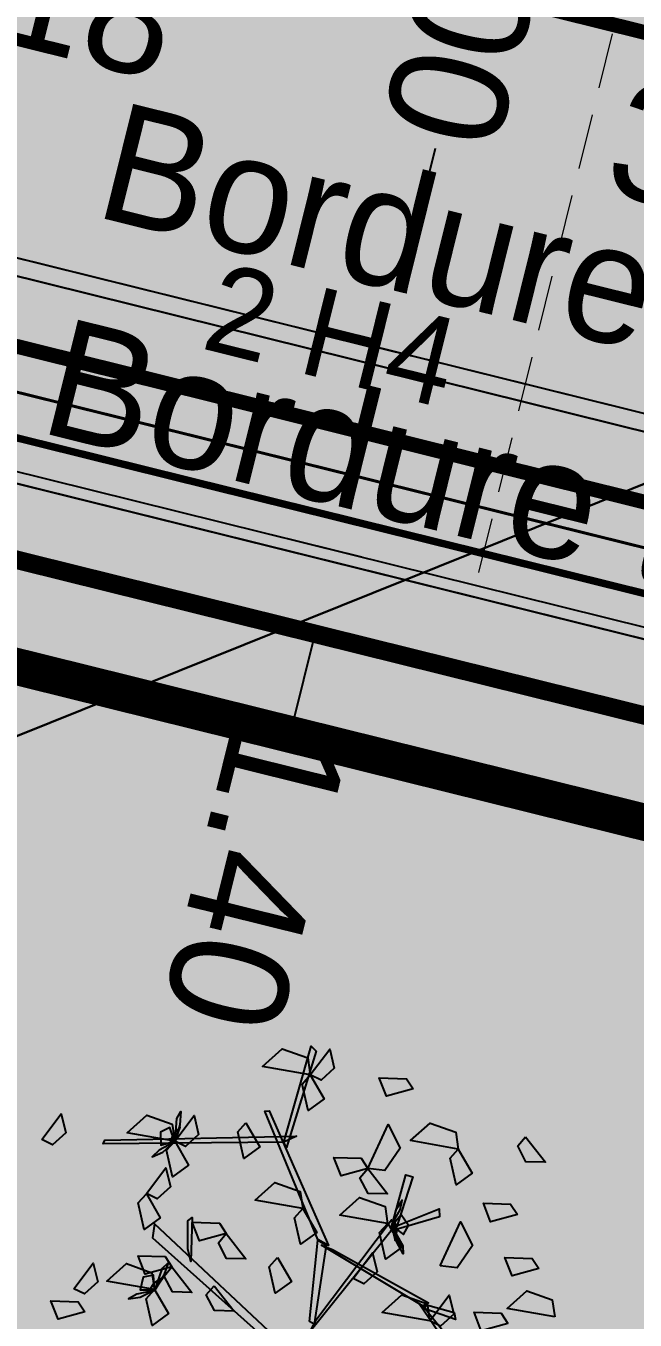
# Model space of a CAD drawing. Header units: metres. Extents: x 1851427 to 1852022, y 5183007 to 5183309.
# Drawn here: x 1851517.72 to 1851521.84, y 5183239.44 to 5183248.18 of the extents above; entities that cross this region are included whole.
import ezdxf
from ezdxf.enums import TextEntityAlignment as Align

# ---------------------------------------------------------------- set-up
doc = ezdxf.new("R2010")
doc.units = ezdxf.units.M
doc.header["$LTSCALE"] = 2.5
doc.header["$PDMODE"] = 35
doc.header["$PDSIZE"] = 0.03
for name, pattern in [('L32', [2.5, 2, -0.1, 0.1, -0.1, 0.1, -0.1]), ('L5', [1.15, 0.8, -0.175, 0, -0.175]), ('L8', [0.225, 0.15, -0.075])]:
    doc.linetypes.add(name, pattern=pattern)
doc.layers.get('0').update_dxf_attribs({"linetype": 'CONTINUOUS', "lineweight": 30})
doc.layers.get('Defpoints').update_dxf_attribs({"linetype": 'CONTINUOUS'})
for name, color, linetype in [('EP 1_Canalisations', 5, 'L32'), ('EU 1_Canalisations', 34, 'L32'), ('PRO_PAR_HAC', 7, 'CONTINUOUS'), ('PRO_PL_AXES_3D', 7, 'CONTINUOUS'), ('PRO_RES_EDF', 1, 'CONTINUOUS'), ('PRO_RES_GDF', 30, 'CONTINUOUS'), ('PRO_RES_TEL', 84, 'CONTINUOUS'), ('PRO_RES_TEL_TXT', 84, 'CONTINUOUS'), ('PRO_VOI_APLAT', 7, 'CONTINUOUS'), ('PRO_VOI_APLAT_CON', 6, 'CONTINUOUS'), ('PRO_VOI_BORDURES', 140, 'CONTINUOUS'), ('PRO_VOI_BORDURES_TXT', 140, 'CONTINUOUS'), ('PRO_VOI_COTATION', 232, 'CONTINUOUS'), ('PRO_VOI_P', 1, 'CONTINUOUS'), ('PRO_VOI_VEG', 81, 'CONTINUOUS'), ('PRO_VOI_Z', 1, 'CONTINUOUS'), ('TN_', 94, 'CONTINUOUS')]:
    doc.layers.add(name, color=color, linetype=linetype)
doc.layers.add('N', color=1, linetype='CONTINUOUS', plot=False)
for name, color, linetype, lineweight in [('PRO_PL_AXES', 193, 'L5', 15), ('PRO_VOI_PENTE', 1, 'CONTINUOUS', 15), ('Z', 7, 'CONTINUOUS', 9)]:
    doc.layers.add(name, color=color, linetype=linetype, lineweight=lineweight)
doc.styles.add('_ECRITURE', font='')
doc.styles.add('Ecriture', font='')
doc.styles.add('SIMPLEX', font='SIMPLEX.SHX', dxfattribs={"oblique": 27})
doc.styles.get("Standard").update_dxf_attribs({"font": 'Arial.ttf'})
doc.styles.get('_ECRITURE').set_extended_font_data('NewsGoth BT')
doc.styles.get('Ecriture').set_extended_font_data('NewsGoth BT')
doc.dimstyles.new('Voirie', dxfattribs={"dimtxt": 0.8, "dimasz": 0.6, "dimexe": 0.18, "dimexo": 0.0625, "dimgap": 0, "dimtad": 0, "dimzin": 0, "dimdsep": 46, "dimtxsty": 'Ecriture', "dimcen": 0.04, "dimclrd": 256, "dimclre": 256, "dimclrt": 256, "dimaunit": 2, "dimadec": 3, "dimazin": 0, "dimtfac": 1, "dimtofl": 0, "dimtmove": 0, "dimatfit": 0, "dimfxl": 1, "dimtolj": 1, "dimtzin": 0, "dimlwd": -1, "dimarcsym": 0})

# ---------------------------------------------------------------- blocks, each defined once
blk = doc.blocks.new('arbre4')
at = {"layer": 'PRO_VOI_VEG', "color": 42, "linetype": 'ByBlock', "lineweight": -2, "extrusion": (-7.94843e-09, -0.83205, 0.5547), "elevation": 0.638, "flags": 128}
blk.add_lwpolyline([(0.349, 8.334), (0.681, 9.969), (0.725, 9.875), (0.371, 8.24), (0.349, 8.334)], close=True, dxfattribs=at)
at = {"layer": 'PRO_VOI_VEG', "linetype": 'ByBlock', "lineweight": -2, "extrusion": (-0.095442, 0.360509, 0.92786), "flags": 128}
for points, elevation in [([(-1.838, -1.958), (-1.43, -2.203), (-1.665, -2.309), (-1.869, -2.134), (-1.838, -1.958)], 6.922), ([(-0.392, -1.794), (0.016, -2.039), (-0.219, -2.145), (-0.423, -1.97), (-0.392, -1.794)], 6.856), ([(-2.954, -0.352), (-2.546, -0.597), (-2.781, -0.703), (-2.985, -0.528), (-2.954, -0.352)], 7.851), ([(-1.347, -0.241), (-0.939, -0.485), (-1.174, -0.592), (-1.378, -0.416), (-1.347, -0.241)], 7.988), ([(-2.075, -0.305), (-1.667, -0.55), (-1.902, -0.656), (-2.106, -0.48), (-2.075, -0.305)], 6.745), ([(0.262, 0.011), (0.67, -0.234), (0.435, -0.34), (0.231, -0.164), (0.262, 0.011)], 7.887), ([(-2.152, 1.573), (-1.744, 1.329), (-1.979, 1.222), (-2.183, 1.398), (-2.152, 1.573)], 8.679), ([(-3.305, 1.182), (-2.897, 0.937), (-3.132, 0.831), (-3.336, 1.006), (-3.305, 1.182)], 6.747)]:
    blk.add_lwpolyline(points, close=True, dxfattribs=dict(at, elevation=elevation))
at = {"layer": 'PRO_VOI_VEG', "linetype": 'ByBlock', "lineweight": -2, "extrusion": (0.632852, 0.167542, 0.755929), "flags": 128}
for points, elevation in [([(4.398, 2.337), (4.571, 1.994), (4.385, 2.019), (4.317, 2.227), (4.398, 2.337)], 5.506), ([(4.655, 6.273), (4.828, 5.931), (4.641, 5.955), (4.573, 6.164), (4.655, 6.273)], 5.996), ([(4.221, 3.43), (4.394, 3.087), (4.208, 3.112), (4.14, 3.32), (4.221, 3.43)], 4.559), ([(3.832, 5.107), (4.005, 4.765), (3.818, 4.789), (3.75, 4.998), (3.832, 5.107)], 5.849), ([(3.194, 5.545), (3.367, 5.203), (3.18, 5.227), (3.112, 5.436), (3.194, 5.545)], 4.883), ([(2.405, 2.824), (2.578, 2.481), (2.391, 2.506), (2.323, 2.714), (2.405, 2.824)], 5.683), ([(1.777, 4.029), (1.95, 3.687), (1.763, 3.711), (1.695, 3.92), (1.777, 4.029)], 7.94)]:
    blk.add_lwpolyline(points, close=True, dxfattribs=dict(at, elevation=elevation))
at = {"layer": 'PRO_VOI_VEG', "linetype": 'ByBlock', "lineweight": -2, "extrusion": (0.843665, 0.223353, 0.488205), "flags": 128}
for points, elevation in [([(4.398, 3.675), (4.136, 3.569), (4.08, 3.946), (4.341, 3.888), (4.398, 3.675)], 4.162), ([(4.164, 4.916), (3.902, 4.81), (3.846, 5.186), (4.107, 5.128), (4.164, 4.916)], 4.01), ([(4.221, 4.776), (3.959, 4.67), (3.903, 5.047), (4.164, 4.989), (4.221, 4.776)], 3.121), ([(3.255, 5.196), (2.992, 5.09), (2.936, 5.466), (3.197, 5.408), (3.255, 5.196)], 6.291), ([(3.832, 5.844), (3.569, 5.738), (3.513, 6.114), (3.774, 6.056), (3.832, 5.844)], 3.232), ([(3.202, 4.705), (2.94, 4.599), (2.884, 4.975), (3.145, 4.918), (3.202, 4.705)], 4.176), ([(2.798, 4.982), (2.536, 4.876), (2.48, 5.252), (2.741, 5.194), (2.798, 4.982)], 5.165), ([(2.835, 7.018), (2.572, 6.913), (2.516, 7.289), (2.777, 7.231), (2.835, 7.018)], 5.028), ([(2.931, 6.518), (2.668, 6.412), (2.612, 6.788), (2.873, 6.73), (2.931, 6.518)], 3.346)]:
    blk.add_lwpolyline(points, close=True, dxfattribs=dict(at, elevation=elevation))
at = {"layer": 'PRO_VOI_VEG', "linetype": 'ByBlock', "lineweight": -2, "extrusion": (9.90253e-10, -0.872729, 0.488205), "flags": 128}
for points, elevation in [([(1.633, 8.525), (1.37, 8.42), (1.314, 8.796), (1.575, 8.738), (1.633, 8.525)], -0.402), ([(-1.689, 3.227), (-1.951, 3.121), (-2.007, 3.497), (-1.746, 3.439), (-1.689, 3.227)], -1.176)]:
    blk.add_lwpolyline(points, close=True, dxfattribs=dict(at, elevation=elevation))
at = {"layer": 'PRO_VOI_VEG', "color": 6, "linetype": 'ByBlock', "lineweight": -2, "extrusion": (-0.961889, 0.218143, 0.164872), "elevation": 2.523, "flags": 128}
blk.add_lwpolyline([(-3.92, 5.363), (-4.142, 5.256), (-4.213, 5.436), (-4.087, 5.49), (-3.92, 5.363)], close=True, dxfattribs=at)
at = {"layer": 'PRO_VOI_VEG', "color": 42, "linetype": 'ByBlock', "lineweight": -2, "extrusion": (-8.90758e-09, -0.83205, 0.5547), "elevation": 0.638, "flags": 128}
blk.add_lwpolyline([(0.607, 6.606), (0.187, 8.898), (0.231, 8.898), (0.703, 6.484), (0.607, 6.606)], close=True, dxfattribs=at)
at = {"layer": 'PRO_VOI_VEG', "color": 6, "linetype": 'ByBlock', "lineweight": -2, "extrusion": (-0.728389, 0.480734, 0.488205), "elevation": 5.3, "flags": 128}
blk.add_lwpolyline([(-3.103, 3.557), (-3.196, 3.343), (-3.114, 3.226), (-3.003, 3.358), (-3.103, 3.557)], close=True, dxfattribs=at)
at = {"layer": 'PRO_VOI_VEG', "color": 6, "linetype": 'ByBlock', "lineweight": -2, "extrusion": (0.828904, -0.547073, 0.116747), "elevation": -2.198, "flags": 128}
blk.add_lwpolyline([(3.096, 6.003), (3.247, 6.229), (3.144, 6.443), (3.055, 6.289), (3.096, 6.003)], close=True, dxfattribs=at)
at = {"layer": 'PRO_VOI_VEG', "color": 42, "linetype": 'ByBlock', "lineweight": -2, "extrusion": (0.28427, -0.71615, 0.637432), "elevation": 1.814, "flags": 128}
blk.add_lwpolyline([(1.834, 7.958), (0.258, 9.133), (0.289, 9.172), (1.97, 7.959), (1.834, 7.958)], close=True, dxfattribs=at)
at = {"layer": 'PRO_VOI_VEG', "color": 6, "linetype": 'ByBlock', "lineweight": -2, "extrusion": (-0.428772, 0.890609, 0.151559), "elevation": 4.879, "flags": 128}
blk.add_lwpolyline([(-1.165, 4.999), (-1.008, 4.953), (-0.918, 5.109), (-1.03, 5.191), (-1.165, 4.999)], close=True, dxfattribs=at)
at = {"layer": 'PRO_VOI_VEG', "linetype": 'ByBlock', "lineweight": -2, "extrusion": (0.372929, 2.33309e-10, 0.92786), "elevation": 4.698, "flags": 128}
blk.add_lwpolyline([(3.78, 0.662), (4.188, 0.417), (3.953, 0.311), (3.749, 0.486), (3.78, 0.662)], close=True, dxfattribs=at)
at = {"layer": 'PRO_VOI_VEG', "linetype": 'ByBlock', "lineweight": -2, "extrusion": (9.90252e-10, -0.872729, 0.488205), "flags": 128}
for points, elevation in [([(1.138, 5.865), (0.876, 5.759), (0.82, 6.135), (1.081, 6.077), (1.138, 5.865)], -1.05), ([(2.545, 6.872), (2.282, 6.766), (2.226, 7.142), (2.487, 7.084), (2.545, 6.872)], 0.143), ([(-0.818, 5.471), (-1.08, 5.365), (-1.136, 5.741), (-0.875, 5.683), (-0.818, 5.471)], -0.346), ([(2.376, 6.363), (2.114, 6.257), (2.058, 6.633), (2.319, 6.575), (2.376, 6.363)], 1.052)]:
    blk.add_lwpolyline(points, close=True, dxfattribs=dict(at, elevation=elevation))
at = {"layer": 'PRO_VOI_VEG', "linetype": 'ByBlock', "lineweight": -2, "extrusion": (-2.51648e-10, -0.654654, 0.755929), "elevation": 1.643, "flags": 128}
blk.add_lwpolyline([(2.679, 6.678), (2.852, 6.335), (2.666, 6.36), (2.598, 6.568), (2.679, 6.678)], close=True, dxfattribs=at)
at = {"layer": 'PRO_VOI_VEG', "linetype": 'ByBlock', "lineweight": -2, "extrusion": (-2.51655e-10, -0.654654, 0.755929), "flags": 128}
for points, elevation in [([(1.138, 5.872), (1.311, 5.53), (1.124, 5.554), (1.056, 5.763), (1.138, 5.872)], 1.007), ([(-0.818, 5.262), (-0.645, 4.919), (-0.832, 4.944), (-0.9, 5.152), (-0.818, 5.262)], 1.535)]:
    blk.add_lwpolyline(points, close=True, dxfattribs=dict(at, elevation=elevation))
at = {"layer": 'PRO_VOI_VEG', "color": 42, "linetype": 'ByBlock', "lineweight": -2, "extrusion": (2.18152e-08, -0.933257, 0.359211), "elevation": -1.171, "flags": 128}
blk.add_lwpolyline([(1.329, 5.899), (1.499, 7.233), (1.565, 7.171), (1.381, 5.899), (1.329, 5.899)], close=True, dxfattribs=at)
at = {"layer": 'PRO_VOI_VEG', "color": 42, "linetype": 'ByBlock', "lineweight": -2, "extrusion": (-3.5711e-09, -0.72424, 0.689548), "elevation": 1.188, "flags": 128}
blk.add_lwpolyline([(0.261, 4.262), (-0.955, 6.179), (-0.985, 5.986), (0.231, 4.157), (0.261, 4.262)], close=True, dxfattribs=at)
at = {"layer": 'PRO_VOI_VEG', "color": 42, "linetype": 'ByBlock', "lineweight": -2, "extrusion": (8.93024e-09, -0.872729, 0.488205), "elevation": -0.265, "flags": 128}
blk.add_lwpolyline([(-0.653, 5.949), (-0.631, 6.502), (-0.587, 6.56), (-0.631, 5.696), (-0.653, 5.949)], close=True, dxfattribs=at)
at = {"layer": 'PRO_VOI_VEG', "linetype": 'ByBlock', "lineweight": -2, "extrusion": (9.90254e-10, -0.872729, 0.488205), "flags": 128}
for points, elevation in [([(-0.273, 8.683), (-0.535, 8.577), (-0.591, 8.954), (-0.33, 8.896), (-0.273, 8.683)], 1.127), ([(2.713, 6.215), (2.451, 6.109), (2.395, 6.485), (2.656, 6.427), (2.713, 6.215)], 0.39)]:
    blk.add_lwpolyline(points, close=True, dxfattribs=dict(at, elevation=elevation))
at = {"layer": 'PRO_VOI_VEG', "color": 6, "linetype": 'ByBlock', "lineweight": -2, "extrusion": (0.848441, -0.507127, 0.151559), "elevation": 0.262, "flags": 128}
blk.add_lwpolyline([(3.455, 5.093), (3.612, 5.047), (3.703, 5.203), (3.591, 5.285), (3.455, 5.093)], close=True, dxfattribs=at)
at = {"layer": 'PRO_VOI_VEG', "linetype": 'ByBlock', "lineweight": -2, "extrusion": (4.78407e-09, -0.654654, 0.755929), "elevation": 4.014, "flags": 128}
blk.add_lwpolyline([(-0.273, 7.782), (-0.1, 7.44), (-0.286, 7.464), (-0.354, 7.672), (-0.273, 7.782)], close=True, dxfattribs=at)
at = {"layer": 'PRO_VOI_VEG', "color": 42, "linetype": 'ByBlock', "lineweight": -2, "extrusion": (-1.10197e-08, -0.72424, 0.689548), "elevation": 1.188, "flags": 128}
blk.add_lwpolyline([(0.541, 4.682), (1.329, 5.986), (1.359, 5.899), (0.467, 4.516), (0.541, 4.682)], close=True, dxfattribs=at)
at = {"layer": 'PRO_VOI_VEG', "color": 42, "linetype": 'ByBlock', "lineweight": -2, "extrusion": (0.417587, -0.658071, 0.626549), "elevation": 1.647, "flags": 128}
blk.add_lwpolyline([(2.905, 5.185), (3.305, 5.015), (3.263, 4.91), (2.8, 5.188), (2.905, 5.185)], close=True, dxfattribs=at)
at = {"layer": 'PRO_VOI_VEG', "color": 6, "linetype": 'ByBlock', "lineweight": -2, "extrusion": (-0.993162, 3.93212e-10, 0.116747), "elevation": -0.72, "flags": 128}
blk.add_lwpolyline([(-3.219, 5.219), (-3.067, 5.444), (-3.171, 5.658), (-3.26, 5.505), (-3.219, 5.219)], close=True, dxfattribs=at)
at = {"layer": 'PRO_VOI_VEG', "color": 6, "linetype": 'ByBlock', "lineweight": -2, "extrusion": (0.872729, -8.4033e-09, 0.488205), "elevation": 3.642, "flags": 128}
blk.add_lwpolyline([(3.212, 3.789), (3.119, 3.575), (3.201, 3.458), (3.311, 3.589), (3.212, 3.789)], close=True, dxfattribs=at)
at = {"layer": 'PRO_VOI_VEG', "color": 42, "linetype": 'ByBlock', "lineweight": -2, "extrusion": (1.11052e-08, -0.906135, 0.422988), "elevation": -0.354, "flags": 128}
blk.add_lwpolyline([(0.467, 4.793), (0.607, 6.632), (0.681, 6.502), (0.511, 4.723), (0.467, 4.793)], close=True, dxfattribs=at)
at = {"layer": 'PRO_VOI_VEG', "color": 6, "linetype": 'ByBlock', "lineweight": -2, "extrusion": (0.922965, 0.347782, 0.164872), "elevation": 3.18, "flags": 128}
blk.add_lwpolyline([(2.539, 4.638), (2.317, 4.531), (2.246, 4.711), (2.372, 4.765), (2.539, 4.638)], close=True, dxfattribs=at)
at = {"layer": 'PRO_VOI_VEG', "linetype": 'ByBlock', "lineweight": -2, "extrusion": (0.372929, 2.33269e-10, 0.92786), "elevation": 7.128, "flags": 128}
blk.add_lwpolyline([(2.792, 0.962), (3.2, 0.717), (2.965, 0.611), (2.761, 0.786), (2.792, 0.962)], close=True, dxfattribs=at)
at = {"layer": 'PRO_VOI_VEG', "color": 6, "linetype": 'ByBlock', "lineweight": -2, "extrusion": (-0.869679, 0.46527, 0.164872), "elevation": 3.364, "flags": 128}
blk.add_lwpolyline([(-1.964, 6.875), (-2.186, 6.768), (-2.256, 6.948), (-2.131, 7.002), (-1.964, 6.875)], close=True, dxfattribs=at)
at = {"layer": 'PRO_VOI_VEG', "color": 42, "linetype": 'ByBlock', "lineweight": -2, "extrusion": (-0.84411, -0.221664, 0.488205), "elevation": 1.559, "flags": 128}
blk.add_lwpolyline([(-2.739, 5.831), (-1.95, 7.277), (-1.921, 7.18), (-2.812, 5.647), (-2.739, 5.831)], close=True, dxfattribs=at)
at = {"layer": 'PRO_VOI_VEG', "color": 6, "linetype": 'ByBlock', "lineweight": -2, "extrusion": (-0.574935, 0.656587, 0.488205), "elevation": 5.967, "flags": 128}
blk.add_lwpolyline([(-1.068, 5.051), (-1.16, 4.837), (-1.079, 4.72), (-0.968, 4.852), (-1.068, 5.051)], close=True, dxfattribs=at)
at = {"layer": 'PRO_VOI_VEG', "color": 6, "linetype": 'ByBlock', "lineweight": -2, "extrusion": (0.654273, -0.747193, 0.116747), "elevation": -1.862, "flags": 128}
blk.add_lwpolyline([(1.06, 7.605), (1.212, 7.83), (1.108, 8.045), (1.02, 7.891), (1.06, 7.605)], close=True, dxfattribs=at)
at = {"layer": 'PRO_VOI_VEG', "color": 6, "linetype": 'ByBlock', "lineweight": -2, "extrusion": (-0.177403, 0.972398, 0.151559), "elevation": 3.97, "flags": 128}
blk.add_lwpolyline([(0.507, 6.787), (0.664, 6.741), (0.754, 6.897), (0.642, 6.979), (0.507, 6.787)], close=True, dxfattribs=at)
at = {"layer": 'PRO_VOI_VEG', "linetype": 'ByBlock', "lineweight": -2, "extrusion": (1.09032e-10, -0.654654, 0.755929), "elevation": 2.436, "flags": 128}
blk.add_lwpolyline([(-0.425, 5.763), (-0.252, 5.42), (-0.439, 5.445), (-0.507, 5.653), (-0.425, 5.763)], close=True, dxfattribs=at)
at = {"layer": 'PRO_VOI_VEG', "color": 42, "linetype": 'ByBlock', "lineweight": -2, "extrusion": (-0.682446, -0.575232, 0.450971), "elevation": 0.704, "flags": 128}
blk.add_lwpolyline([(-0.772, 7.501), (-0.354, 7.412), (-0.38, 7.289), (-0.876, 7.48), (-0.772, 7.501)], close=True, dxfattribs=at)
at = {"layer": 'PRO_VOI_VEG', "color": 42, "linetype": 'ByBlock', "lineweight": -2, "extrusion": (-0.952135, -0.250031, 0.175849), "elevation": -0.882, "flags": 128}
blk.add_lwpolyline([(-1.95, 7.291), (-1.781, 8.701), (-1.714, 8.636), (-1.899, 7.291), (-1.95, 7.291)], close=True, dxfattribs=at)
blk = doc.blocks.new('TCPOINT')
blk.add_point((0, 0))
at = {"layer": 'N'}
blk.add_attdef('MAT', (0.2, 0.2), '', height=0.34, dxfattribs=at)
at = {"layer": 'Z', "style": 'SIMPLEX'}
blk.add_attdef('ALT', (0.2, -0.54), '', height=0.34, dxfattribs=at)
blk = doc.blocks.new('*D74')
at = {"layer": 'Defpoints', "color": 0, "transparency": 16777216}
for p in [(1851520.8561, 5183250.9713), (1851519.6527, 5183246.1183), (1851520.1487, 5183245.9953)]:
    blk.add_point(p, dxfattribs=at)
at = {"layer": 'PRO_VOI_COTATION', "lineweight": -2, "transparency": 16777216}
for p, q in [((1851520.9168, 5183250.9563), (1851521.5268, 5183250.805)), ((1851519.7134, 5183246.1032), (1851520.3234, 5183245.952))]:
    blk.add_line(p, q, dxfattribs=at)
at = {"layer": 'PRO_VOI_COTATION', "transparency": 16777216}
for p, q in [((1851521.2077, 5183250.266), (1851521.0152, 5183249.4895)), ((1851520.2931, 5183246.5777), (1851520.4856, 5183247.3541))]:
    blk.add_line(p, q, dxfattribs=at)
for points in [[(1851521.3048, 5183250.2419), (1851521.1106, 5183250.29), (1851521.3521, 5183250.8483)], [(1851520.3902, 5183246.5536), (1851520.1961, 5183246.6017), (1851520.1487, 5183245.9953)]]:
    blk.add_solid(points, dxfattribs=at)
at = {"layer": 'PRO_VOI_COTATION', "transparency": 16777216, "insert": (1851520.7504, 5183248.4218), "char_height": 0.8, "attachment_point": 5, "rotation": 256.07325, "style": 'Ecriture'}
blk.add_mtext('\\A1;5.00', dxfattribs=at)
blk = doc.blocks.new('*D75')
at = {"layer": 'Defpoints', "color": 0, "transparency": 16777216}
for p in [(1851519.6527, 5183246.1183), (1851519.3158, 5183244.7594), (1851519.8118, 5183244.6365)]:
    blk.add_point(p, dxfattribs=at)
at = {"layer": 'PRO_VOI_COTATION', "transparency": 16777216}
for p, q in [((1851520.2931, 5183246.5777), (1851520.4375, 5183247.16)), ((1851519.6673, 5183244.0541), (1851519.5229, 5183243.4717))]:
    blk.add_line(p, q, dxfattribs=at)
at = {"layer": 'PRO_VOI_COTATION', "lineweight": -2, "transparency": 16777216}
for p, q in [((1851519.7134, 5183246.1032), (1851520.3234, 5183245.952)), ((1851519.3765, 5183244.7444), (1851519.9865, 5183244.5931))]:
    blk.add_line(p, q, dxfattribs=at)
at = {"layer": 'PRO_VOI_COTATION', "transparency": 16777216}
for points in [[(1851520.3902, 5183246.5536), (1851520.1961, 5183246.6017), (1851520.1487, 5183245.9953)], [(1851519.7644, 5183244.03), (1851519.5703, 5183244.0782), (1851519.8118, 5183244.6365)]]:
    blk.add_solid(points, dxfattribs=at)
at = {"layer": 'PRO_VOI_COTATION', "transparency": 16777216, "insert": (1851519.2671, 5183242.4399), "char_height": 0.8, "attachment_point": 5, "rotation": 256.07325, "style": 'Ecriture'}
blk.add_mtext('\\A1;1.40', dxfattribs=at)
blk = doc.blocks.new('*D91')
at = {"lineweight": -2, "transparency": 16777216}
for p, q in [((1851514.3063, 5183256.5909), (1851512.7767, 5183252.5619)), ((1851533.8035, 5183251.7561), (1851531.4218, 5183245.483))]:
    blk.add_line(p, q, dxfattribs=at)
at = {"transparency": 16777216}
for p, q in [((1851513.4015, 5183252.5173), (1851520.7207, 5183249.7384)), ((1851530.9248, 5183245.8643), (1851523.6055, 5183248.6431))]:
    blk.add_line(p, q, dxfattribs=at)
for points in [[(1851513.437, 5183252.6108), (1851513.366, 5183252.4238), (1851512.8405, 5183252.7302)], [(1851530.9603, 5183245.9578), (1851530.8893, 5183245.7708), (1851531.4857, 5183245.6513)]]:
    blk.add_solid(points, dxfattribs=at)
at = {"layer": 'Defpoints', "color": 0, "transparency": 16777216}
for p in [(1851514.3285, 5183256.6493), (1851533.8257, 5183251.8146), (1851531.4857, 5183245.6513)]:
    blk.add_point(p, dxfattribs=at)
at = {"transparency": 16777216, "insert": (1851522.1631, 5183249.1908), "char_height": 0.8, "attachment_point": 5, "rotation": 339.20997, "style": 'Ecriture'}
blk.add_mtext('\\A1;19.94', dxfattribs=at)

msp = doc.modelspace()

# ---------------------------------------------------------------- hatches: boundary and pattern name
at = {"layer": 'PRO_PAR_HAC'}
h = msp.add_hatch(color=41, dxfattribs=at)
h.dxf.hatch_style = 1
h.paths.add_polyline_path([(1851538.9338, 5183251.64), (1851540.1372, 5183256.493), (1851535.2842, 5183257.6964), (1851533.8257, 5183251.8146), (1851514.3285, 5183256.6493), (1851520.1798, 5183275.941), (1851523.8674, 5183277.7796), (1851518.7433, 5183279.6573), (1851510.2941, 5183251.8868), (1851507.4752, 5183237.3927), (1851507.0065, 5183234.9827), (1851502.018, 5183220.8867), (1851502.0405, 5183220.8743), (1851503.3297, 5183224.5084), (1851507.8661, 5183237.2958), (1851533.7833, 5183230.8691), (1851534.9867, 5183235.7221)])
h = msp.add_hatch(color=41, dxfattribs=at)
h.dxf.hatch_style = 1
h.paths.add_polyline_path([(1851529.7328, 5183243.6187), (1851511.696, 5183248.0913), (1851511.2256, 5183246.7656), (1851530.7547, 5183241.9229)])
h = msp.add_hatch(color=94, dxfattribs=at)
h.dxf.hatch_style = 1
h.paths.add_polyline_path([(1851531.1926, 5183241.1962), (1851530.7547, 5183241.9229), (1851509.3868, 5183247.2215), (1851507.0065, 5183234.9827), (1851502.018, 5183220.8867), (1851502.0405, 5183220.8743), (1851503.3297, 5183224.5084), (1851507.8661, 5183237.2958), (1851528.9302, 5183232.0725)])
at = {"layer": 'PRO_VOI_APLAT'}
h = msp.add_hatch(color=41, dxfattribs=at)
h.dxf.hatch_style = 1
h.paths.add_polyline_path([(1851510.8111, 5183253.5858), (1851513.2183, 5183252.9889), (1851513.1834, 5183252.8739), (1851515.4065, 5183252.3226), (1851518.4347, 5183254.1475), (1851529.1114, 5183251.5), (1851530.9362, 5183248.4717), (1851533.5041, 5183250.0192), (1851535.3718, 5183257.5511), (1851539.9919, 5183256.4054), (1851533.6957, 5183231.0144), (1851529.0756, 5183232.1601), (1851531.2802, 5183241.0508), (1851529.7328, 5183243.6187), (1851509.6544, 5183248.5976), (1851510.2941, 5183251.8868)])
h = msp.add_hatch(color=41, dxfattribs=at)
h.dxf.hatch_style = 1
h.paths.add_polyline_path([(1851509.6544, 5183248.5976), (1851509.3715, 5183247.1429), (1851511.1987, 5183246.6898), (1851511.2256, 5183246.7656), (1851530.59, 5183241.9638), (1851529.6557, 5183243.5142), (1851511.6556, 5183247.9777), (1851511.696, 5183248.0913)])
h = msp.add_hatch(color=81, dxfattribs=at)
h.dxf.hatch_style = 1
h.paths.add_polyline_path([(1851509.3715, 5183247.1429), (1851530.6484, 5183241.8669), (1851531.1518, 5183241.0314), (1851528.9302, 5183232.0725), (1851507.8661, 5183237.2958), (1851502.0405, 5183220.8743), (1851502.018, 5183220.8867), (1851507.0065, 5183234.9827)])
at = {"layer": 'PRO_VOI_BORDURES'}
h = msp.add_hatch(color=256, dxfattribs=at)
h.dxf.hatch_style = 1
h.paths.add_polyline_path([(1851511.6556, 5183247.9777), (1851529.6557, 5183243.5142), (1851531.1518, 5183241.0314), (1851528.9302, 5183232.0725), (1851533.7833, 5183230.8691), (1851540.1372, 5183256.493), (1851535.2842, 5183257.6964), (1851533.3996, 5183250.0963), (1851530.977, 5183248.6365), (1851529.1885, 5183251.6045), (1851518.4154, 5183254.2759), (1851515.3872, 5183252.4511), (1851513.2183, 5183252.9889), (1851513.1834, 5183252.8739), (1851515.4065, 5183252.3226), (1851518.4347, 5183254.1475), (1851529.1114, 5183251.5), (1851530.9362, 5183248.4717), (1851533.5041, 5183250.0192), (1851535.3718, 5183257.5511), (1851539.9919, 5183256.4054), (1851533.6957, 5183231.0144), (1851529.0756, 5183232.1601), (1851531.2802, 5183241.0508), (1851529.7328, 5183243.6187), (1851511.696, 5183248.0913)])
h = msp.add_hatch(color=256, dxfattribs=at)
h.dxf.hatch_style = 1
h.paths.add_polyline_path([(1851511.2256, 5183246.7656), (1851530.59, 5183241.9638), (1851530.6484, 5183241.8669), (1851511.1987, 5183246.6898)])

# ---------------------------------------------------------------- linework, layer by layer
at = {"layer": 'EP 1_Canalisations', "flags": 128}
msp.add_lwpolyline([(1851527.2183, 5183241.4811, 0.25, 0.25, 0), (1851512.0588, 5183245.2402, 0.1994, 0.1994, 0), (1851507.5588, 5183245.5318, 0, 0, 0)], format="xyseb", dxfattribs=at)
at = {"layer": 'EU 1_Canalisations', "flags": 128}
msp.add_lwpolyline([(1851526.6853, 5183242.3344, 0.125, 0.125, 0), (1851512.2066, 5183245.9247, 0.125, 0.125, 0), (1851507.5588, 5183245.5318, 0.125, 0.125, 0), (1851486.9724, 5183187.5467, 0.125, 0.125, 0), (1851490.1647, 5183181.2946, 0, 0, 0)], format="xyseb", dxfattribs=at)
at = {"layer": 'PRO_PL_AXES', "const_width": 0.1, "flags": 128}
msp.add_lwpolyline([(1851508.313, 5183251.5059), (1851566.9641, 5183236.9622)], dxfattribs=at)
at = {"layer": 'PRO_PL_AXES_3D'}
msp.add_polyline3d([(1851508.313, 5183251.5059, 303.4868), (1851509.3204, 5183251.2561, 303.5556), (1851509.5206, 5183251.2065, 303.5668), (1851509.7286, 5183251.1549, 303.5425), (1851510.6881, 5183250.917, 303.4334), (1851510.8143, 5183250.8857, 303.4242), (1851511.5517, 5183250.7028, 303.3431), (1851512.3365, 5183250.5082, 303.0063), (1851512.5305, 5183250.4601, 302.9384), (1851526.5911, 5183246.9735, 302.7111), (1851527.2026, 5183246.8218, 302.6983), (1851537.7471, 5183244.2071, 302.2158), (1851541.9354, 5183243.1686, 302.0228), (1851542.1336, 5183243.1194, 302.0146), (1851553.6068, 5183240.2744, 301.4977), (1851557.2038, 5183239.3824, 301.3306), (1851566.671, 5183237.0349, 300.8981)], dxfattribs=at)
at = {"layer": 'PRO_RES_EDF', "const_width": 0.02, "flags": 128}
msp.add_lwpolyline([(1851511.3617, 5183246.4798), (1851512.0031, 5183246.7344, -0.164857), (1851513.2198, 5183246.8068), (1851531.6129, 5183242.2459, 0.414214), (1851535.2468, 5183244.4356), (1851536.9147, 5183251.1619, -0.414214), (1851538.126, 5183251.8918), (1851538.9459, 5183251.6885)], format="xyb", dxfattribs=at)
at = {"layer": 'PRO_RES_GDF', "const_width": 0.05, "flags": 128}
msp.add_lwpolyline([(1851511.2948, 5183246.1363), (1851512.0154, 5183246.4223, -0.164857), (1851513.2321, 5183246.4947), (1851534.7437, 5183241.1604)], format="xyb", dxfattribs=at)
at = {"layer": 'PRO_RES_TEL', "const_width": 0.1, "flags": 128}
msp.add_lwpolyline([(1851512.1155, 5183247.3897), (1851531.6622, 5183242.5427)], dxfattribs=at)
at = {"layer": 'PRO_VOI_APLAT_CON', "flags": 128}
for points in [[(1851510.8111, 5183253.5858), (1851513.2183, 5183252.9889), (1851513.1834, 5183252.8739), (1851515.4065, 5183252.3226), (1851518.4347, 5183254.1475), (1851529.1114, 5183251.5), (1851530.9362, 5183248.4717), (1851533.5041, 5183250.0192), (1851535.3718, 5183257.5511), (1851539.9919, 5183256.4054), (1851533.6957, 5183231.0144), (1851529.0756, 5183232.1601), (1851531.2802, 5183241.0508), (1851529.7328, 5183243.6187), (1851509.6544, 5183248.5976), (1851510.2941, 5183251.8868)], [(1851509.6544, 5183248.5976), (1851509.3715, 5183247.1429), (1851511.1987, 5183246.6898), (1851511.2256, 5183246.7656), (1851530.59, 5183241.9638), (1851529.6557, 5183243.5142), (1851511.6556, 5183247.9777), (1851511.696, 5183248.0913)], [(1851509.3715, 5183247.1429), (1851530.6484, 5183241.8669), (1851531.1518, 5183241.0314), (1851528.9302, 5183232.0725), (1851507.8661, 5183237.2958), (1851502.0405, 5183220.8743), (1851502.018, 5183220.8867), (1851507.0065, 5183234.9827)]]:
    msp.add_lwpolyline(points, close=True, dxfattribs=at)
at = {"layer": 'PRO_VOI_BORDURES', "flags": 128}
msp.add_lwpolyline([(1851529.7328, 5183243.6187), (1851511.696, 5183248.0913), (1851511.6556, 5183247.9777), (1851529.6557, 5183243.5142)], dxfattribs=at)
msp.add_lwpolyline([(1851511.2256, 5183246.7656), (1851530.59, 5183241.9638), (1851530.6484, 5183241.8669), (1851511.1987, 5183246.6898)], close=True, dxfattribs=at)
at = {"layer": 'PRO_VOI_PENTE', "linetype": 'L8', "flags": 128}
msp.add_lwpolyline([(1851522.8981, 5183253.0407), (1851520.7368, 5183244.3246)], dxfattribs=at)
at = {"layer": 'TN_'}
for points in [[(1851527.2771, 5183247.2492, 302.71), (1851529.9419, 5183259.8671, 302.89), (1851513.2871, 5183252.6786, 302.98)], [(1851508.9194, 5183239.8713, 302.74), (1851527.2771, 5183247.2492, 302.71), (1851513.2871, 5183252.6786, 302.98)], [(1851508.9194, 5183239.8713, 302.74), (1851525.0499, 5183234.4669, 302.36), (1851527.2771, 5183247.2492, 302.71)], [(1851504.4012, 5183227.9289, 302.48), (1851525.0499, 5183234.4669, 302.36), (1851508.9194, 5183239.8713, 302.74)]]:
    msp.add_3dface(points, dxfattribs=at)

# ---------------------------------------------------------------- block references
at = {"layer": 'PRO_VOI_P'}
ref = msp.add_blockref('TCPOINT', (1851515.5411, 5183249.7136), dxfattribs=dict(at, rotation=64.52753289544177))
ref.add_attrib('MAT', '1000', (1851514.7948, 5183250.0391), dxfattribs={"layer": 'N', "color": 3, "lineweight": -2, "height": 1, "rotation": 64.52753, "style": 'SIMPLEX'})
ref.add_attrib('ALT', '303.18', dxfattribs={"layer": 'PRO_VOI_Z', "lineweight": -2, "height": 0.8, "rotation": 346.07325, "style": 'Ecriture'}).set_placement((1851515.3912, 5183248.3599), align=Align.BOTTOM_LEFT)
ref = msp.add_blockref('TCPOINT', (1851521.6947, 5183248.1877), dxfattribs=dict(at, rotation=64.52753289544177))
ref.add_attrib('MAT', '1000', (1851520.9484, 5183248.5132), dxfattribs={"layer": 'N', "color": 3, "lineweight": -2, "height": 1, "rotation": 64.52753, "style": 'SIMPLEX'})
ref.add_attrib('ALT', '302.55', dxfattribs={"layer": 'PRO_VOI_Z', "lineweight": -2, "height": 0.8, "rotation": 346.07325, "style": 'Ecriture'}).set_placement((1851521.5448, 5183246.8339), align=Align.BOTTOM_LEFT)
at = {"layer": 'PRO_VOI_VEG', "xscale": 0.7, "yscale": 0.7, "rotation": 4.25280910832236}
msp.add_blockref('arbre4', (1851519.4306, 5183237.7629), dxfattribs=at)

# ---------------------------------------------------------------- texts
at = {"layer": 'PRO_RES_TEL_TXT', "linetype": 'Continuous', "ltscale": 0.2, "style": 'Ecriture'}
msp.add_text('2 H4', height=0.6, rotation=346.07325, dxfattribs=at).set_placement((1851518.8909, 5183246.0052))
at = {"layer": 'PRO_VOI_BORDURES_TXT', "style": '_ECRITURE'}
for s, p in [('Bordure type T1', (1851521.9609, 5183246.2673)), ('Bordure type P1', (1851521.6174, 5183244.8015))]:
    msp.add_text(s, height=0.8, rotation=346.07325, dxfattribs=at).set_placement(p, align=Align.MIDDLE)

# ---------------------------------------------------------------- dimensions: what is measured, and where the dimension line sits
dim = msp.add_linear_dim(base=(1851531.4857, 5183245.6513), p1=(1851514.3285, 5183256.6493), p2=(1851533.8257, 5183251.8146), angle=339.20997, dimstyle='Voirie')
dim.commit()
dim.dimension.update_dxf_attribs({"geometry": '*D91', "text_midpoint": (1851522.1631, 5183249.1908)})
at = {"layer": 'PRO_VOI_COTATION'}
for p1, p2, picture, middle in [((1851520.8561, 5183250.9713), (1851519.6527, 5183246.1183), '*D74', (1851520.7504, 5183248.4218)), ((1851519.6527, 5183246.1183), (1851519.3158, 5183244.7594), '*D75', (1851519.2671, 5183242.4399))]:
    dim = msp.add_aligned_dim(p1=p1, p2=p2, distance=0.511, dimstyle='Voirie', dxfattribs=at)
    dim.commit()
    dim.dimension.update_dxf_attribs({"geometry": picture, "text_midpoint": middle})

doc.saveas('drawing.dxf')
